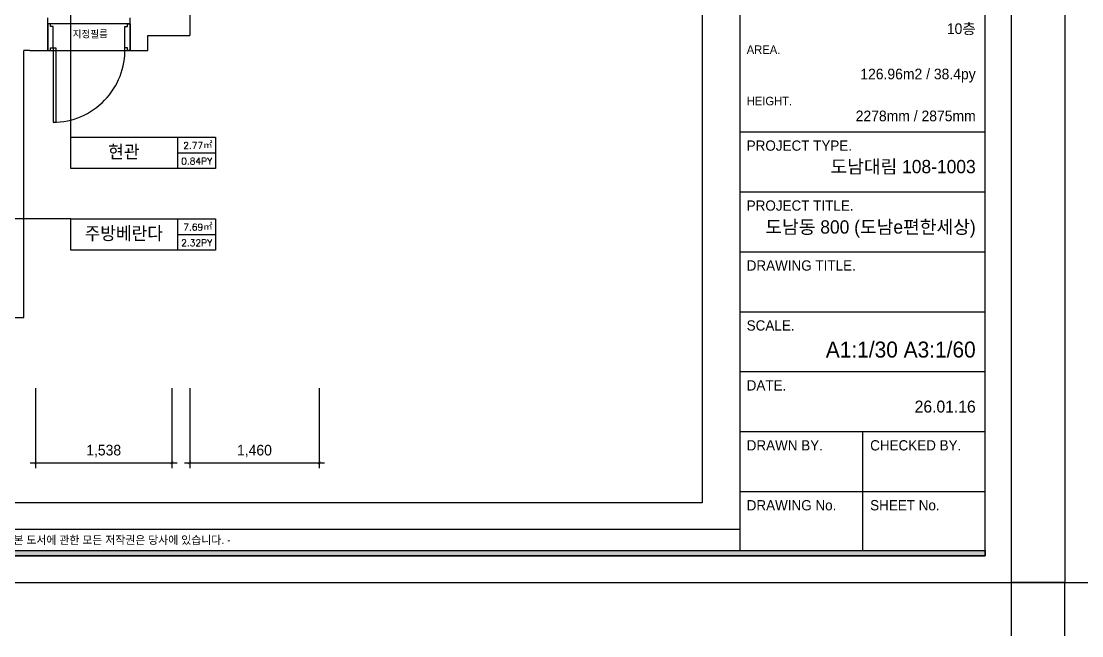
# Model space of a CAD drawing. Header units: inches. Extents: x 4000 to 56200, y 2703 to 36422.
# Drawn here: x 18638 to 30590, y 2703 to 9632 of the extents above; entities that cross this region are included whole.
import ezdxf
from ezdxf.enums import TextEntityAlignment as Align

# ---------------------------------------------------------------- set-up
doc = ezdxf.new("R2010")
doc.units = ezdxf.units.IN
doc.header["$LTSCALE"] = 30
doc.header["$MEASUREMENT"] = 0
for name, color, linetype in [('0-ELC TEXT', 7, 'Continuous'), ('03-TEXT', 3, 'Continuous'), ('06-C-천장', 4, 'Continuous'), ('07-DIM', 5, 'Continuous'), ('FORM(YOURNAME)-1', 1, 'Continuous'), ('FORM(YOURNAME)-11', 1, 'Continuous'), ('도면층2', 2, 'Continuous'), ('도면층4', 4, 'Continuous'), ('도면층5', 5, 'Continuous'), ('설비', 140, 'Continuous')]:
    doc.layers.add(name, color=color, linetype=linetype)
doc.styles.add('HY 울릉도 L', font='')
doc.styles.get("Standard").update_dxf_attribs({"font": 'txt.shx', "bigfont": 'whgtxt.shx'})
doc.styles.add('YOURNAME', font='HY울릉도M.TTF')
doc.styles.get('HY 울릉도 L').set_extended_font_data('HY울릉도L')
doc.dimstyles.new('60', dxfattribs={"dimscale": 60, "dimtxt": 2, "dimasz": 1, "dimexe": 1, "dimexo": 1, "dimgap": 1, "dimtad": 1, "dimdec": 0, "dimrnd": 0.05, "dimdsep": 46, "dimlunit": 6, "dimtxsty": 'HY 울릉도 L', "dimblk": 'ARCHTICK', "dimcen": 2.5, "dimdle": 1, "dimclrd": 133, "dimclre": 133, "dimclrt": 30, "dimadec": 0, "dimazin": 0, "dimtfac": 1, "dimtdec": 0, "dimtix": 1, "dimtmove": 2, "dimatfit": 3, "dimldrblk": 'ARCHTICK', "dimfxl": 1, "dimlwd": -1, "dimlwe": -1, "dimarcsym": 0})

# ---------------------------------------------------------------- blocks, each defined once
blk = doc.blocks.new('도남e편한108-1003')
at = {"layer": '도면층2'}
for p, q in [((24098, 29107), (24098, 28457)), ((22498, 28287), (22498, 28657)), ((23428, 28287), (23428, 28657)), ((22498, 28487), (22498, 28287)), ((22498, 28457), (22498, 28287)), ((23428, 28287), (23428, 28457)), ((23628, 28287), (23628, 28457)), ((23628, 28457), (24098, 28457)), ((22228, 25277), (22228, 28287)), ((22298, 28287), (22228, 28287)), ((22298, 28287), (22498, 28287)), ((23428, 28287), (23628, 28287)), ((21208, 25277), (22228, 25277))]:
    blk.add_line(p, q, dxfattribs=at)
at = {"layer": '도면층4'}
for p, q in [((23428, 28587), (22498, 28587)), ((22498, 28507), (22498, 28287)), ((22498, 28287), (22498, 28507)), ((23428, 28287), (23428, 28507)), ((22498, 28287), (23428, 28287)), ((22558, 28317), (22558, 27478)), ((22558, 28317), (22588, 28317)), ((22588, 28317), (22588, 27478)), ((22558, 27478), (22588, 27478))]:
    blk.add_line(p, q, dxfattribs=at)
for points in [[(22498, 28287), (22528, 28287), (22528, 28317), (22558, 28317), (22558, 28557), (22528, 28557), (22528, 28587), (22498, 28587), (22498, 28287)], [(23428, 28287), (23398, 28287), (23398, 28317), (23368, 28317), (23368, 28557), (23398, 28557), (23398, 28587), (23428, 28587), (23428, 28287)]]:
    blk.add_lwpolyline(points, dxfattribs=at)
at = {"layer": '도면층5'}
blk.add_arc((22552, 28293), 816, 270.3923, 1.653, dxfattribs=at)
blk = doc.blocks.new('_ARCHTICK')
at = {"color": 0, "linetype": 'ByBlock', "const_width": 0.075}
blk.add_lwpolyline([(-0.25, -0.25), (0.25, 0.25)], dxfattribs=at)
blk = doc.blocks.new('*D55')
at = {"layer": '07-DIM', "color": 133, "transparency": 16777216}
for p, q in [((18799, 5493), (18799, 4593)), ((20337, 5493), (20337, 4593)), ((18739, 4653), (20397, 4653))]:
    blk.add_line(p, q, dxfattribs=at)
at = {"layer": 'Defpoints', "color": 0, "transparency": 16777216}
for p in [(18799, 5553), (20337, 5553), (20337, 4653)]:
    blk.add_point(p, dxfattribs=at)
at = {"layer": '07-DIM', "color": 133, "transparency": 16777216, "xscale": 60, "yscale": 60, "zscale": 60, "rotation": 180}
blk.add_blockref('_ARCHTICK', (18799, 4653), dxfattribs=at)
at = {"layer": '07-DIM', "color": 133, "transparency": 16777216, "xscale": 60, "yscale": 60, "zscale": 60}
blk.add_blockref('_ARCHTICK', (20337, 4653), dxfattribs=at)
at = {"layer": '07-DIM', "color": 30, "transparency": 16777216, "insert": (19568, 4785), "char_height": 120, "attachment_point": 5, "style": 'HY 울릉도 L'}
blk.add_mtext('1,538', dxfattribs=at)
blk = doc.blocks.new('*D56')
at = {"layer": '07-DIM', "color": 133, "transparency": 16777216}
for p, q in [((20537, 5493), (20537, 4593)), ((21997, 5493), (21997, 4593)), ((20477, 4653), (22057, 4653))]:
    blk.add_line(p, q, dxfattribs=at)
at = {"layer": 'Defpoints', "color": 0, "transparency": 16777216}
for p in [(20537, 5553), (21997, 5553), (21997, 4653)]:
    blk.add_point(p, dxfattribs=at)
at = {"layer": '07-DIM', "color": 133, "transparency": 16777216, "xscale": 60, "yscale": 60, "zscale": 60, "rotation": 180}
blk.add_blockref('_ARCHTICK', (20537, 4653), dxfattribs=at)
at = {"layer": '07-DIM', "color": 133, "transparency": 16777216, "xscale": 60, "yscale": 60, "zscale": 60}
blk.add_blockref('_ARCHTICK', (21997, 4653), dxfattribs=at)
at = {"layer": '07-DIM', "color": 30, "transparency": 16777216, "insert": (21267, 4785), "char_height": 120, "attachment_point": 5, "style": 'HY 울릉도 L'}
blk.add_mtext('1,460', dxfattribs=at)
blk = doc.blocks.new('FORM-ELEVATION')
at = {"layer": 'FORM(YOURNAME)-11'}
h = blk.add_hatch(color=256, dxfattribs=at)
h.dxf.hatch_style = 1
h.paths.add_polyline_path([(-10309, 35708), (71691, 35708), (71691, 35508), (-10309, 35508)])
h.paths.add_polyline_path([(-10309, -21492), (71691, -21492), (71691, -21692), (-10309, -21692)])
at = {"layer": 'Defpoints', "color": 158}
for p, q in [((62481, 35508), (62481, -21492)), ((62481, -20692), (-10309, -20692))]:
    blk.add_line(p, q, dxfattribs=at)
for points in [[(-10309, -21692), (71691, -21692), (71691, 35708), (-10309, 35708)], [(-8309, 33708), (61071, 33708), (61071, -19692), (-8309, -19692)]]:
    blk.add_lwpolyline(points, close=True, dxfattribs=at)
at = {"layer": 'Defpoints', "color": 1}
for points in [[(-11309, -24692), (-11309, -22692), (-13309, -22692)], [(72691, -24692), (72691, -22692), (74691, -22692)]]:
    blk.add_lwpolyline(points, dxfattribs=at)
at = {"layer": 'FORM(YOURNAME)-11', "color": 14}
for p, q in [((62481, -5756), (71691, -5756)), ((62481, -8009), (71691, -8009)), ((62481, -10261), (71691, -10261)), ((62481, -12514), (71691, -12514)), ((62481, -14766), (71691, -14766)), ((62481, -17019), (71691, -17019)), ((67086, -17019), (67086, -21492)), ((62481, -19271), (71691, -19271))]:
    blk.add_line(p, q, dxfattribs=at)
at = {"layer": 'FORM(YOURNAME)-11', "color": 250}
blk.add_lwpolyline([(-11309, -22692), (72691, -22692), (72691, 36708), (-11309, 36708)], close=True, dxfattribs=at)
at = {"layer": 'FORM(YOURNAME)-11'}
blk.add_lwpolyline([(-10309, -21492), (71691, -21492), (71691, -21692), (-10309, -21692)], close=True, dxfattribs=at)
at = {"layer": 'FORM(YOURNAME)-11', "color": 251, "style": 'YOURNAME'}
for s, p in [('AREA.', (62739, -2667)), ('HEIGHT.', (62739, -4598))]:
    blk.add_text(s, height=321.8, dxfattribs=at).set_placement(p, align=Align.MIDDLE_LEFT)
at = {"layer": 'FORM(YOURNAME)-11', "color": 14, "style": 'YOURNAME'}
for s, height, p in [('PROJECT TYPE.', 386.14, (62739, -6271)), ('PROJECT TITLE.', 386.14, (62739, -8524)), ('DRAWING TITLE.', 386.14, (62739, -10776)), ('SCALE.', 386.1, (62739, -13029)), ('DATE.', 386.1, (62739, -15281)), ('DRAWN BY.', 386.1, (62739, -17534)), ('CHECKED BY.', 386.14, (67376, -17534)), ('DRAWING No.', 386.14, (62739, -19786)), ('SHEET No.', 386.1, (67376, -19786))]:
    blk.add_text(s, height=height, dxfattribs=at).set_placement(p, align=Align.MIDDLE_LEFT)
at = {"layer": 'FORM(YOURNAME)-11', "color": 1, "style": 'YOURNAME'}
blk.add_text("- 본 도서는 어떠한 경우에도 무단으로 도용할 수 없으며 도용시 '지적재산권' 보호에 관한 법률에 의거, 법적 분쟁이 발생합니다.  또한 본 도서에 관한 모든 저작권은 당사에 있습니다. -", height=300, dxfattribs=at).set_placement((28146, -21092), align=Align.MIDDLE_CENTER)
at = {"layer": 'FORM(YOURNAME)-11', "color": 3, "style": 'YOURNAME'}
for tag, height, p in [('1', 450, (71041, -1219)), ('2', 450, (71041, -1863)), ('3', 450, (71041, -3150)), ('4', 450, (71041, -5081)), ('5', 515, (71041, -7398)), ('6', 515, (71041, -9650)), ('7', 515, (71041, -11903)), ('8', 515, (71041, -14155)), ('9', 515, (71041, -16408)), ('10', 515, (66791, -18596)), ('11', 515, (71041, -18660)), ('12', 515, (66791, -20848)), ('13', 515, (71041, -20848))]:
    blk.add_attdef(tag, text='', height=height, dxfattribs=at).set_placement(p, align=Align.MIDDLE_RIGHT)

msp = doc.modelspace()

# ---------------------------------------------------------------- linework, layer by layer
at = {"layer": '0-ELC TEXT'}
for p, q in [((19196.1, 8324.9), (19196.1, 9997.1)), ((20403.3, 7971.1), (20403.3, 8324.9)), ((20403.3, 8148), (20828, 8148)), ((19196.1, 7404.3), (18033.7, 7404.3)), ((20403.3, 7050.5), (20403.3, 7404.3)), ((20403.3, 7227.4), (20828, 7227.4))]:
    msp.add_line(p, q, dxfattribs=at)
for points in [[(19196.1, 8324.9), (20828, 8324.9), (20828, 7971.1), (19196.1, 7971.1)], [(19196.1, 7404.3), (20828, 7404.3), (20828, 7050.5), (19196.1, 7050.5)]]:
    msp.add_lwpolyline(points, close=True, dxfattribs=at)

# ---------------------------------------------------------------- block references
at = {"layer": '06-C-천장'}
msp.add_blockref('도남e편한108-1003', (-3561, -18986.4), dxfattribs=at)
at = {"layer": 'FORM(YOURNAME)-1'}
ref = msp.add_blockref('FORM-ELEVATION', (7992.2, 10110.5), dxfattribs=dict(at, xscale=0.3, yscale=0.3, zscale=0.3))
ref.add_attrib('9', '26.01.16', dxfattribs={"layer": 'FORM(YOURNAME)-11', "color": 3, "height": 135, "style": 'YOURNAME'}).set_placement((29394.4, 5286.9), align=Align.MIDDLE_RIGHT)
ref.add_attrib('8', 'A1:1/30 A3:1/60', dxfattribs={"layer": 'FORM(YOURNAME)-11', "color": 3, "height": 180, "style": 'YOURNAME'}).set_placement((29394.4, 5929.8), align=Align.MIDDLE_RIGHT)
ref.add_attrib('6', '도남동 800 (도남e편한세상)', dxfattribs={"layer": 'FORM(YOURNAME)-11', "color": 3, "height": 150, "style": 'YOURNAME'}).set_placement((29394.4, 7311.8), align=Align.MIDDLE_RIGHT)
ref.add_attrib('5', '도남대림 108-1003', dxfattribs={"layer": 'FORM(YOURNAME)-11', "color": 3, "height": 150, "style": 'YOURNAME'}).set_placement((29394.4, 7992.5), align=Align.MIDDLE_RIGHT)
ref.add_attrib('2', '10층', dxfattribs={"layer": 'FORM(YOURNAME)-11', "color": 3, "height": 120, "style": 'YOURNAME'}).set_placement((29394.4, 9546.9), align=Align.MIDDLE_RIGHT)
ref.add_attrib('3', '126.96m2 / 38.4py', dxfattribs={"layer": 'FORM(YOURNAME)-11', "color": 3, "height": 120, "style": 'YOURNAME'}).set_placement((29394.4, 9036.2), align=Align.MIDDLE_RIGHT)
ref.add_attrib('4', '2278mm / 2875mm', dxfattribs={"layer": 'FORM(YOURNAME)-11', "color": 3, "height": 120, "style": 'YOURNAME'}).set_placement((29394.4, 8563.8), align=Align.MIDDLE_RIGHT)
at = {"layer": 'FORM(YOURNAME)-1', "xscale": 0.3, "yscale": 0.3, "zscale": 0.3}
msp.add_blockref('FORM-ELEVATION', (33792.2, 10110.5), dxfattribs=at)

# ---------------------------------------------------------------- texts
at = {"layer": '03-TEXT'}
for s, height, p in [('현관', 166.67, (19794.7, 8071.4)), ('2.77㎡', 75, (20629, 8193.1)), ('0.84PY', 75, (20616.1, 8016.2)), ('주방베란다', 166.67, (19794.7, 7150.9)), ('7.69㎡', 75, (20629, 7272.5)), ('2.32PY', 75, (20616.1, 7095.6))]:
    msp.add_text(s, height=height, dxfattribs=at).set_placement(p, align=Align.CENTER)
at = {"layer": '설비', "color": 140}
msp.add_text('지정필름', height=80, dxfattribs=at).set_placement((19217.9, 9440.2))

# ---------------------------------------------------------------- dimensions: what is measured, and where the dimension line sits
at = {"layer": '07-DIM'}
for base, p1, p2, picture, middle in [((20336.7, 4653), (18798.7, 5553), (20336.7, 5553), '*D55', (19567.7, 4785)), ((21996.7, 4653), (20536.7, 5553), (21996.7, 5553), '*D56', (21266.7, 4784.9))]:
    dim = msp.add_linear_dim(base=base, p1=p1, p2=p2, dimstyle='60', dxfattribs=at)
    dim.commit()
    dim.dimension.update_dxf_attribs({"geometry": picture, "text_midpoint": middle})

doc.saveas('drawing.dxf')
